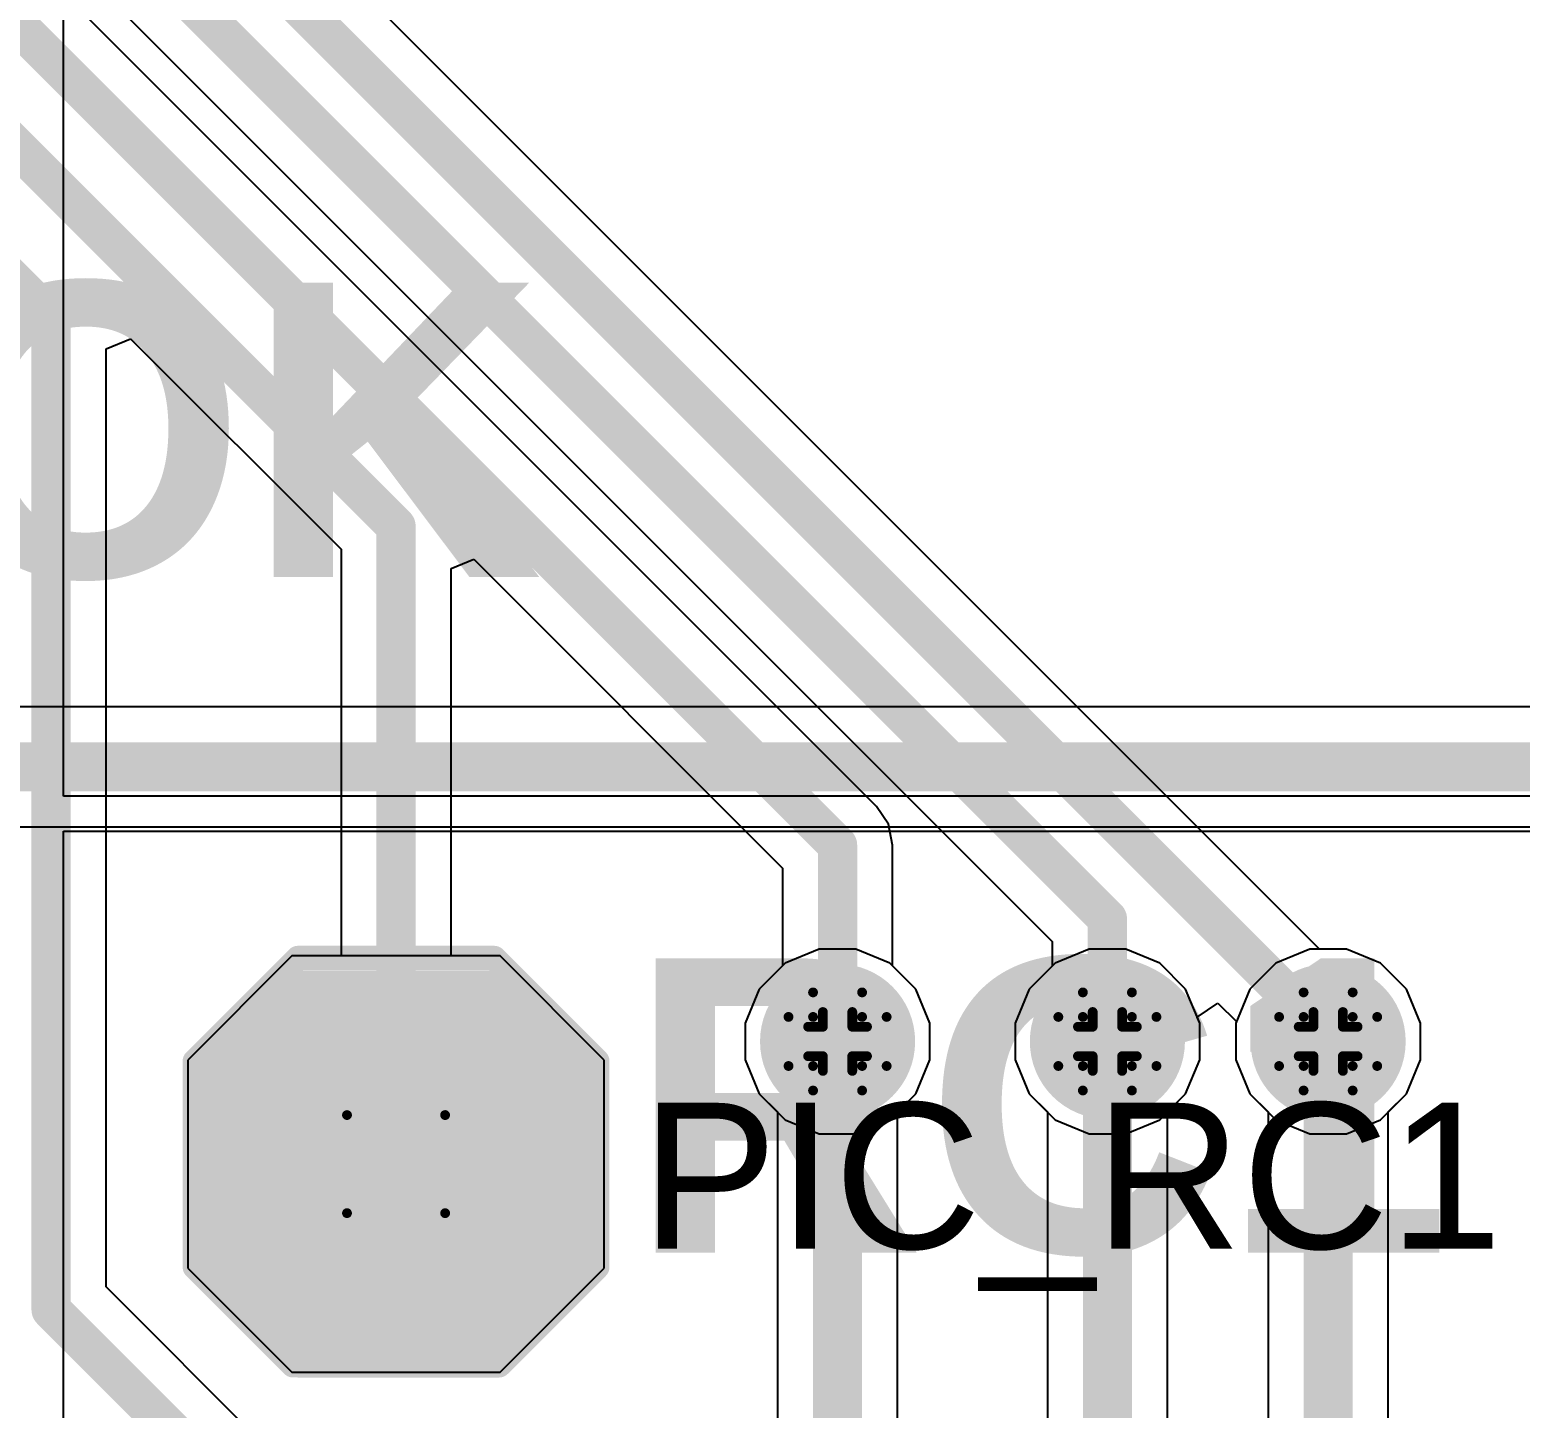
# Model space of a CAD drawing. Header units: inches. Extents: x -0.1 to 17.9, y -0.8 to 4.8.
# Drawn here: x 1.5853 to 1.8891, y 1.9202 to 2.2012 of the extents above; entities that cross this region are included whole.
import ezdxf

# ---------------------------------------------------------------- set-up
doc = ezdxf.new("R2010")
doc.units = ezdxf.units.IN
doc.header["$MEASUREMENT"] = 0
for name, color, linetype in [('Bottom Layer 1', 5, 'Continuous'), ('Bottom Solder', 6, 'Continuous'), ('Drill Drawing', 1, 'Continuous'), ('GND+Signal', 16, 'Continuous'), ('Multi-Layer', 9, 'Continuous'), ('Pad Holes', 156, 'Continuous'), ('PWR+Signal', 76, 'Continuous'), ('Top 3D Body', 56, 'Continuous'), ('Top Layer 1', 1, 'Continuous'), ('Top Overlay', 2, 'Continuous'), ('Top Solder', 216, 'Continuous'), ('Via Holes', 16, 'Continuous')]:
    doc.layers.add(name, color=color, linetype=linetype)
doc.styles.add('Arial', font='', dxfattribs={"height": 0.2})
doc.styles.add('Arial_Bold', font='', dxfattribs={"height": 0.2})
doc.styles.get('Arial').set_extended_font_data('Arial')
doc.styles.get('Arial_Bold').set_extended_font_data('Arial', bold=True)

# ---------------------------------------------------------------- blocks, each defined once
blk = doc.blocks.new('T____P______TH_1_8___H_________0_92___77')
at = {"layer": 'Bottom Layer 1'}
blk.add_hatch(color=5, dxfattribs=at).paths.add_polyline_path([(0.01772, 0.03543), (-0.01772, 0.03543), (-0.03543, 0.01772), (-0.03543, -0.01772), (-0.01772, -0.03543), (0.01772, -0.03543), (0.03543, -0.01772), (0.03543, 0.01772)])
at = {"layer": 'Bottom Solder'}
blk.add_hatch(color=6, dxfattribs=at).paths.add_polyline_path([(0.01972, 0.03943), (-0.01972, 0.03943), (-0.03943, 0.01972), (-0.03943, -0.01972), (-0.01972, -0.03943), (0.01972, -0.03943), (0.03943, -0.01972), (0.03943, 0.01972)])
at = {"layer": 'GND+Signal'}
blk.add_hatch(color=16, dxfattribs=at).paths.add_polyline_path([(0.01772, 0.03543), (-0.01772, 0.03543), (-0.03543, 0.01772), (-0.03543, -0.01772), (-0.01772, -0.03543), (0.01772, -0.03543), (0.03543, -0.01772), (0.03543, 0.01772)])
at = {"layer": 'Multi-Layer'}
blk.add_hatch(color=9, dxfattribs=at).paths.add_polyline_path([(0.01772, 0.03543), (-0.01772, 0.03543), (-0.03543, 0.01772), (-0.03543, -0.01772), (-0.01772, -0.03543), (0.01772, -0.03543), (0.03543, -0.01772), (0.03543, 0.01772)])
at = {"layer": 'Pad Holes'}
h = blk.add_hatch(color=7, dxfattribs=at)
edge = h.paths.add_edge_path()
edge.add_arc((0, 0), 0.01811, 0, 360)
at = {"layer": 'PWR+Signal'}
blk.add_hatch(color=76, dxfattribs=at).paths.add_polyline_path([(0.01772, 0.03543), (-0.01772, 0.03543), (-0.03543, 0.01772), (-0.03543, -0.01772), (-0.01772, -0.03543), (0.01772, -0.03543), (0.03543, -0.01772), (0.03543, 0.01772)])
at = {"layer": 'Top Layer 1'}
blk.add_hatch(color=1, dxfattribs=at).paths.add_polyline_path([(0.01772, 0.03543), (-0.01772, 0.03543), (-0.03543, 0.01772), (-0.03543, -0.01772), (-0.01772, -0.03543), (0.01772, -0.03543), (0.03543, -0.01772), (0.03543, 0.01772)])
at = {"layer": 'Top Solder'}
blk.add_hatch(color=216, dxfattribs=at).paths.add_polyline_path([(0.01972, 0.03943), (-0.01972, 0.03943), (-0.03943, 0.01972), (-0.03943, -0.01972), (-0.01972, -0.03943), (0.01972, -0.03943), (0.03943, -0.01972), (0.03943, 0.01972)])
at = {"layer": 'Top Overlay'}
for points in [[(-0.041, 0.021, 0.005, 0.005, 0), (-0.02, 0.042, 0.005, 0.005, 0)], [(-0.02, 0.042, 0.005, 0.005, 0), (0.02, 0.042, 0.005, 0.005, 0)], [(0.02, 0.042, 0.005, 0.005, 0), (0.041, 0.021, 0.005, 0.005, 0)], [(-0.041, -0.021, 0.005, 0.005, 0), (-0.041, 0.021, 0.005, 0.005, 0)], [(0.041, -0.021, 0.005, 0.005, 0), (0.041, 0.021, 0.005, 0.005, 0)], [(-0.041, -0.021, 0.005, 0.005, 0), (-0.021, -0.041, 0.005, 0.005, 0)], [(0.021, -0.041, 0.005, 0.005, 0), (0.041, -0.021, 0.005, 0.005, 0)], [(-0.02, -0.041, 0.005, 0.005, 0), (0.021, -0.041, 0.005, 0.005, 0)]]:
    blk.add_lwpolyline(points, format="xyseb", dxfattribs=at)
for points in [[(-0.02125, 0.042, 0.0025, 0.0025, 1), (-0.01875, 0.042, 0.0025, 0.0025, 1)], [(-0.02125, 0.042, 0.0025, 0.0025, 1), (-0.01875, 0.042, 0.0025, 0.0025, 1)], [(0.01875, 0.042, 0.0025, 0.0025, 1), (0.02125, 0.042, 0.0025, 0.0025, 1)], [(0.01875, 0.042, 0.0025, 0.0025, 1), (0.02125, 0.042, 0.0025, 0.0025, 1)], [(-0.04225, 0.021, 0.0025, 0.0025, 1), (-0.03975, 0.021, 0.0025, 0.0025, 1)], [(-0.04225, 0.021, 0.0025, 0.0025, 1), (-0.03975, 0.021, 0.0025, 0.0025, 1)], [(0.03975, 0.021, 0.0025, 0.0025, 1), (0.04225, 0.021, 0.0025, 0.0025, 1)], [(0.03975, 0.021, 0.0025, 0.0025, 1), (0.04225, 0.021, 0.0025, 0.0025, 1)], [(-0.04225, -0.021, 0.0025, 0.0025, 1), (-0.03975, -0.021, 0.0025, 0.0025, 1)], [(-0.04225, -0.021, 0.0025, 0.0025, 1), (-0.03975, -0.021, 0.0025, 0.0025, 1)], [(0.03975, -0.021, 0.0025, 0.0025, 1), (0.04225, -0.021, 0.0025, 0.0025, 1)], [(0.03975, -0.021, 0.0025, 0.0025, 1), (0.04225, -0.021, 0.0025, 0.0025, 1)], [(-0.02225, -0.041, 0.0025, 0.0025, 1), (-0.01975, -0.041, 0.0025, 0.0025, 1)], [(-0.02125, -0.041, 0.0025, 0.0025, 1), (-0.01875, -0.041, 0.0025, 0.0025, 1)], [(0.01975, -0.041, 0.0025, 0.0025, 1), (0.02225, -0.041, 0.0025, 0.0025, 1)], [(0.01975, -0.041, 0.0025, 0.0025, 1), (0.02225, -0.041, 0.0025, 0.0025, 1)]]:
    blk.add_lwpolyline(points, format="xyseb", close=True, dxfattribs=at)

msp = doc.modelspace()

# ---------------------------------------------------------------- hatches: boundary and pattern name
at = {"layer": 'Bottom Layer 1'}
h = msp.add_hatch(color=5, dxfattribs=at)
edge = h.paths.add_edge_path()
edge.add_arc((1.75, 1.995), 0.01181, 0, 360)
h = msp.add_hatch(color=5, dxfattribs=at)
edge = h.paths.add_edge_path()
edge.add_arc((1.805, 1.995), 0.01181, 0, 360)
h = msp.add_hatch(color=5, dxfattribs=at)
edge = h.paths.add_edge_path()
edge.add_arc((1.85, 1.995), 0.01181, 0, 360)
at = {"layer": 'Bottom Solder'}
h = msp.add_hatch(color=6, dxfattribs=at)
edge = h.paths.add_edge_path()
edge.add_arc((1.75, 1.995), 0.01581, 0, 360)
h = msp.add_hatch(color=6, dxfattribs=at)
edge = h.paths.add_edge_path()
edge.add_arc((1.805, 1.995), 0.01581, 0, 360)
h = msp.add_hatch(color=6, dxfattribs=at)
edge = h.paths.add_edge_path()
edge.add_arc((1.85, 1.995), 0.01581, 0, 360)
at = {"layer": 'GND+Signal'}
h = msp.add_hatch(color=16, dxfattribs=at)
edge = h.paths.add_edge_path()
edge.add_arc((1.75, 1.995), 0.01181, 0, 360)
h = msp.add_hatch(color=16, dxfattribs=at)
edge = h.paths.add_edge_path()
edge.add_arc((1.805, 1.995), 0.01181, 0, 360)
h = msp.add_hatch(color=16, dxfattribs=at)
edge = h.paths.add_edge_path()
edge.add_arc((1.85, 1.995), 0.01181, 0, 360)
at = {"layer": 'PWR+Signal'}
h = msp.add_hatch(color=76, dxfattribs=at)
edge = h.paths.add_edge_path()
edge.add_arc((1.75, 1.995), 0.01181, 0, 360)
h = msp.add_hatch(color=76, dxfattribs=at)
edge = h.paths.add_edge_path()
edge.add_arc((1.805, 1.995), 0.01181, 0, 360)
h = msp.add_hatch(color=76, dxfattribs=at)
edge = h.paths.add_edge_path()
edge.add_arc((1.85, 1.995), 0.01181, 0, 360)
at = {"layer": 'Top Layer 1'}
h = msp.add_hatch(color=1, dxfattribs=at)
edge = h.paths.add_edge_path()
edge.add_arc((1.75, 1.995), 0.01181, 0, 360)
h = msp.add_hatch(color=1, dxfattribs=at)
edge = h.paths.add_edge_path()
edge.add_arc((1.805, 1.995), 0.01181, 0, 360)
h = msp.add_hatch(color=1, dxfattribs=at)
edge = h.paths.add_edge_path()
edge.add_arc((1.85, 1.995), 0.01181, 0, 360)
at = {"layer": 'Via Holes'}
h = msp.add_hatch(color=7, dxfattribs=at)
edge = h.paths.add_edge_path()
edge.add_arc((1.75, 1.995), 0.00591, 0, 360)
h = msp.add_hatch(color=7, dxfattribs=at)
edge = h.paths.add_edge_path()
edge.add_arc((1.805, 1.995), 0.00591, 0, 360)
h = msp.add_hatch(color=7, dxfattribs=at)
edge = h.paths.add_edge_path()
edge.add_arc((1.85, 1.995), 0.00591, 0, 360)

# ---------------------------------------------------------------- linework, layer by layer
at = {"layer": 'Bottom Layer 1'}
for p, q in [((2.38793, 2.06324), (1.52037, 2.06324)), ((1.52037, 2.03876), (2.393, 2.03876)), ((1.63878, 2.01243), (1.61757, 1.99122)), ((1.68122, 2.01243), (1.63878, 2.01243)), ((1.70243, 1.99122), (1.68122, 2.01243)), ((1.74626, 2.01381), (1.73934, 2.01095)), ((1.75374, 2.01381), (1.74626, 2.01381)), ((1.76066, 2.01095), (1.75374, 2.01381)), ((1.80126, 2.01381), (1.79434, 2.01095)), ((1.80874, 2.01381), (1.80126, 2.01381)), ((1.81566, 2.01095), (1.80874, 2.01381)), ((1.84626, 2.01381), (1.83934, 2.01095)), ((1.85374, 2.01381), (1.84626, 2.01381)), ((1.86066, 2.01095), (1.85374, 2.01381)), ((1.73934, 2.01095), (1.73405, 2.00566)), ((1.76595, 2.00566), (1.76066, 2.01095)), ((1.79434, 2.01095), (1.78905, 2.00566)), ((1.82095, 2.00566), (1.81566, 2.01095)), ((1.83934, 2.01095), (1.83405, 2.00566)), ((1.86595, 2.00566), (1.86066, 2.01095)), ((1.73405, 2.00566), (1.73119, 1.99874)), ((1.76881, 1.99874), (1.76595, 2.00566)), ((1.78905, 2.00566), (1.78619, 1.99874)), ((1.82381, 1.99874), (1.82095, 2.00566)), ((1.83405, 2.00566), (1.83119, 1.99874)), ((1.86881, 1.99874), (1.86595, 2.00566)), ((1.73119, 1.99874), (1.73119, 1.99126)), ((1.76881, 1.99126), (1.76881, 1.99874)), ((1.78619, 1.99874), (1.78619, 1.99126)), ((1.82381, 1.99126), (1.82381, 1.99874)), ((1.83119, 1.99874), (1.83119, 1.99126)), ((1.86881, 1.99126), (1.86881, 1.99874)), ((1.61757, 1.99122), (1.61757, 1.94878)), ((1.70243, 1.94878), (1.70243, 1.99122)), ((1.73119, 1.99126), (1.73405, 1.98434)), ((1.76595, 1.98434), (1.76881, 1.99126)), ((1.78619, 1.99126), (1.78905, 1.98434)), ((1.82095, 1.98434), (1.82381, 1.99126)), ((1.83119, 1.99126), (1.83405, 1.98434)), ((1.86595, 1.98434), (1.86881, 1.99126)), ((1.73405, 1.98434), (1.73776, 1.98063)), ((1.76224, 1.98063), (1.76595, 1.98434)), ((1.78905, 1.98434), (1.79276, 1.98063)), ((1.81724, 1.98063), (1.82095, 1.98434)), ((1.83405, 1.98434), (1.83776, 1.98063)), ((1.86224, 1.98063), (1.86595, 1.98434)), ((1.73776, 1.98063), (1.73776, 1.24007)), ((1.76224, 1.235), (1.76224, 1.98063)), ((1.79276, 1.98063), (1.79276, 1.162)), ((1.81724, 1.16707), (1.81724, 1.98063)), ((1.83776, 1.98063), (1.83776, 1.268)), ((1.86224, 1.27307), (1.86224, 1.98063)), ((1.61757, 1.94878), (1.63878, 1.92757)), ((1.68122, 1.92757), (1.70243, 1.94878)), ((1.63878, 1.92757), (1.68122, 1.92757))]:
    msp.add_line(p, q, dxfattribs=at)
for points in [[(1.506, 2.051, 0.01, 0.01, 0), (2.393, 2.051, 0.01, 0.01, 0)], [(1.75, 1.235, 0.01, 0.01, 0), (1.75, 1.995, 0.01, 0.01, 0)], [(1.805, 1.162, 0.01, 0.01, 0), (1.805, 1.995, 0.01, 0.01, 0)], [(1.85, 1.268, 0.01, 0.01, 0), (1.85, 1.99, 0.01, 0.01, 0)]]:
    msp.add_lwpolyline(points, format="xyseb", dxfattribs=at)
for points in [[(1.7475, 1.995, 0.005, 0.005, 1), (1.7525, 1.995, 0.005, 0.005, 1)], [(1.8025, 1.995, 0.005, 0.005, 1), (1.8075, 1.995, 0.005, 0.005, 1)], [(1.8475, 1.99, 0.005, 0.005, 1), (1.8525, 1.99, 0.005, 0.005, 1)]]:
    msp.add_lwpolyline(points, format="xyseb", close=True, dxfattribs=at)
at = {"layer": 'Drill Drawing'}
for points in [[(1.745, 2, 0.002, 0.002, 0), (1.745, 2.005, 0.002, 0.002, 0)], [(1.745, 2.005, 0.002, 0.002, 0), (1.755, 2.005, 0.002, 0.002, 0)], [(1.755, 2, 0.002, 0.002, 0), (1.755, 2.005, 0.002, 0.002, 0)], [(1.8, 2, 0.002, 0.002, 0), (1.8, 2.005, 0.002, 0.002, 0)], [(1.8, 2.005, 0.002, 0.002, 0), (1.81, 2.005, 0.002, 0.002, 0)], [(1.81, 2, 0.002, 0.002, 0), (1.81, 2.005, 0.002, 0.002, 0)], [(1.845, 2, 0.002, 0.002, 0), (1.845, 2.005, 0.002, 0.002, 0)], [(1.845, 2.005, 0.002, 0.002, 0), (1.855, 2.005, 0.002, 0.002, 0)], [(1.855, 2, 0.002, 0.002, 0), (1.855, 2.005, 0.002, 0.002, 0)], [(1.74, 1.99, 0.002, 0.002, 0), (1.74, 2, 0.002, 0.002, 0)], [(1.74, 2, 0.002, 0.002, 0), (1.745, 2, 0.002, 0.002, 0)], [(1.747, 1.998, 0.002, 0.002, 0), (1.747, 2.001, 0.002, 0.002, 0)], [(1.747, 2.001, 0.002, 0.002, 0), (1.753, 2.001, 0.002, 0.002, 0)], [(1.753, 1.998, 0.002, 0.002, 0), (1.753, 2.001, 0.002, 0.002, 0)], [(1.755, 2, 0.002, 0.002, 0), (1.76, 2, 0.002, 0.002, 0)], [(1.76, 1.99, 0.002, 0.002, 0), (1.76, 2, 0.002, 0.002, 0)], [(1.795, 1.99, 0.002, 0.002, 0), (1.795, 2, 0.002, 0.002, 0)], [(1.795, 2, 0.002, 0.002, 0), (1.8, 2, 0.002, 0.002, 0)], [(1.802, 1.998, 0.002, 0.002, 0), (1.802, 2.001, 0.002, 0.002, 0)], [(1.802, 2.001, 0.002, 0.002, 0), (1.808, 2.001, 0.002, 0.002, 0)], [(1.808, 1.998, 0.002, 0.002, 0), (1.808, 2.001, 0.002, 0.002, 0)], [(1.81, 2, 0.002, 0.002, 0), (1.815, 2, 0.002, 0.002, 0)], [(1.815, 1.99, 0.002, 0.002, 0), (1.815, 2, 0.002, 0.002, 0)], [(1.84, 1.99, 0.002, 0.002, 0), (1.84, 2, 0.002, 0.002, 0)], [(1.84, 2, 0.002, 0.002, 0), (1.845, 2, 0.002, 0.002, 0)], [(1.847, 1.998, 0.002, 0.002, 0), (1.847, 2.001, 0.002, 0.002, 0)], [(1.847, 2.001, 0.002, 0.002, 0), (1.853, 2.001, 0.002, 0.002, 0)], [(1.853, 1.998, 0.002, 0.002, 0), (1.853, 2.001, 0.002, 0.002, 0)], [(1.855, 2, 0.002, 0.002, 0), (1.86, 2, 0.002, 0.002, 0)], [(1.86, 1.99, 0.002, 0.002, 0), (1.86, 2, 0.002, 0.002, 0)], [(1.744, 1.992, 0.002, 0.002, 0), (1.744, 1.998, 0.002, 0.002, 0)], [(1.744, 1.998, 0.002, 0.002, 0), (1.747, 1.998, 0.002, 0.002, 0)], [(1.753, 1.998, 0.002, 0.002, 0), (1.756, 1.998, 0.002, 0.002, 0)], [(1.756, 1.992, 0.002, 0.002, 0), (1.756, 1.998, 0.002, 0.002, 0)], [(1.799, 1.992, 0.002, 0.002, 0), (1.799, 1.998, 0.002, 0.002, 0)], [(1.799, 1.998, 0.002, 0.002, 0), (1.802, 1.998, 0.002, 0.002, 0)], [(1.808, 1.998, 0.002, 0.002, 0), (1.811, 1.998, 0.002, 0.002, 0)], [(1.811, 1.992, 0.002, 0.002, 0), (1.811, 1.998, 0.002, 0.002, 0)], [(1.844, 1.992, 0.002, 0.002, 0), (1.844, 1.998, 0.002, 0.002, 0)], [(1.844, 1.998, 0.002, 0.002, 0), (1.847, 1.998, 0.002, 0.002, 0)], [(1.853, 1.998, 0.002, 0.002, 0), (1.856, 1.998, 0.002, 0.002, 0)], [(1.856, 1.992, 0.002, 0.002, 0), (1.856, 1.998, 0.002, 0.002, 0)], [(1.744, 1.992, 0.002, 0.002, 0), (1.747, 1.992, 0.002, 0.002, 0)], [(1.747, 1.989, 0.002, 0.002, 0), (1.747, 1.992, 0.002, 0.002, 0)], [(1.753, 1.992, 0.002, 0.002, 0), (1.756, 1.992, 0.002, 0.002, 0)], [(1.753, 1.989, 0.002, 0.002, 0), (1.753, 1.992, 0.002, 0.002, 0)], [(1.799, 1.992, 0.002, 0.002, 0), (1.802, 1.992, 0.002, 0.002, 0)], [(1.802, 1.989, 0.002, 0.002, 0), (1.802, 1.992, 0.002, 0.002, 0)], [(1.808, 1.992, 0.002, 0.002, 0), (1.811, 1.992, 0.002, 0.002, 0)], [(1.808, 1.989, 0.002, 0.002, 0), (1.808, 1.992, 0.002, 0.002, 0)], [(1.844, 1.992, 0.002, 0.002, 0), (1.847, 1.992, 0.002, 0.002, 0)], [(1.847, 1.989, 0.002, 0.002, 0), (1.847, 1.992, 0.002, 0.002, 0)], [(1.853, 1.992, 0.002, 0.002, 0), (1.856, 1.992, 0.002, 0.002, 0)], [(1.853, 1.989, 0.002, 0.002, 0), (1.853, 1.992, 0.002, 0.002, 0)], [(1.74, 1.99, 0.002, 0.002, 0), (1.745, 1.99, 0.002, 0.002, 0)], [(1.745, 1.985, 0.002, 0.002, 0), (1.745, 1.99, 0.002, 0.002, 0)], [(1.747, 1.989, 0.002, 0.002, 0), (1.753, 1.989, 0.002, 0.002, 0)], [(1.755, 1.99, 0.002, 0.002, 0), (1.76, 1.99, 0.002, 0.002, 0)], [(1.755, 1.985, 0.002, 0.002, 0), (1.755, 1.99, 0.002, 0.002, 0)], [(1.795, 1.99, 0.002, 0.002, 0), (1.8, 1.99, 0.002, 0.002, 0)], [(1.8, 1.985, 0.002, 0.002, 0), (1.8, 1.99, 0.002, 0.002, 0)], [(1.802, 1.989, 0.002, 0.002, 0), (1.808, 1.989, 0.002, 0.002, 0)], [(1.81, 1.99, 0.002, 0.002, 0), (1.815, 1.99, 0.002, 0.002, 0)], [(1.81, 1.985, 0.002, 0.002, 0), (1.81, 1.99, 0.002, 0.002, 0)], [(1.84, 1.99, 0.002, 0.002, 0), (1.845, 1.99, 0.002, 0.002, 0)], [(1.845, 1.985, 0.002, 0.002, 0), (1.845, 1.99, 0.002, 0.002, 0)], [(1.847, 1.989, 0.002, 0.002, 0), (1.853, 1.989, 0.002, 0.002, 0)], [(1.855, 1.99, 0.002, 0.002, 0), (1.86, 1.99, 0.002, 0.002, 0)], [(1.855, 1.985, 0.002, 0.002, 0), (1.855, 1.99, 0.002, 0.002, 0)], [(1.745, 1.985, 0.002, 0.002, 0), (1.755, 1.985, 0.002, 0.002, 0)], [(1.8, 1.985, 0.002, 0.002, 0), (1.81, 1.985, 0.002, 0.002, 0)], [(1.845, 1.985, 0.002, 0.002, 0), (1.855, 1.985, 0.002, 0.002, 0)], [(1.65, 1.98, 0.002, 0.002, 0), (1.67, 1.98, 0.002, 0.002, 0)], [(1.65, 1.96, 0.002, 0.002, 0), (1.65, 1.98, 0.002, 0.002, 0)], [(1.67, 1.96, 0.002, 0.002, 0), (1.67, 1.98, 0.002, 0.002, 0)], [(1.65, 1.96, 0.002, 0.002, 0), (1.67, 1.96, 0.002, 0.002, 0)]]:
    msp.add_lwpolyline(points, format="xyseb", dxfattribs=at)
for points in [[(1.7445, 2.005, 0.001, 0.001, 1), (1.7455, 2.005, 0.001, 0.001, 1)], [(1.7445, 2.005, 0.001, 0.001, 1), (1.7455, 2.005, 0.001, 0.001, 1)], [(1.7545, 2.005, 0.001, 0.001, 1), (1.7555, 2.005, 0.001, 0.001, 1)], [(1.7545, 2.005, 0.001, 0.001, 1), (1.7555, 2.005, 0.001, 0.001, 1)], [(1.7995, 2.005, 0.001, 0.001, 1), (1.8005, 2.005, 0.001, 0.001, 1)], [(1.7995, 2.005, 0.001, 0.001, 1), (1.8005, 2.005, 0.001, 0.001, 1)], [(1.8095, 2.005, 0.001, 0.001, 1), (1.8105, 2.005, 0.001, 0.001, 1)], [(1.8095, 2.005, 0.001, 0.001, 1), (1.8105, 2.005, 0.001, 0.001, 1)], [(1.8445, 2.005, 0.001, 0.001, 1), (1.8455, 2.005, 0.001, 0.001, 1)], [(1.8445, 2.005, 0.001, 0.001, 1), (1.8455, 2.005, 0.001, 0.001, 1)], [(1.8545, 2.005, 0.001, 0.001, 1), (1.8555, 2.005, 0.001, 0.001, 1)], [(1.8545, 2.005, 0.001, 0.001, 1), (1.8555, 2.005, 0.001, 0.001, 1)], [(1.7395, 2, 0.001, 0.001, 1), (1.7405, 2, 0.001, 0.001, 1)], [(1.7395, 2, 0.001, 0.001, 1), (1.7405, 2, 0.001, 0.001, 1)], [(1.7445, 2, 0.001, 0.001, 1), (1.7455, 2, 0.001, 0.001, 1)], [(1.7445, 2, 0.001, 0.001, 1), (1.7455, 2, 0.001, 0.001, 1)], [(1.7465, 2.001, 0.001, 0.001, 1), (1.7475, 2.001, 0.001, 0.001, 1)], [(1.7465, 2.001, 0.001, 0.001, 1), (1.7475, 2.001, 0.001, 0.001, 1)], [(1.7525, 2.001, 0.001, 0.001, 1), (1.7535, 2.001, 0.001, 0.001, 1)], [(1.7525, 2.001, 0.001, 0.001, 1), (1.7535, 2.001, 0.001, 0.001, 1)], [(1.7545, 2, 0.001, 0.001, 1), (1.7555, 2, 0.001, 0.001, 1)], [(1.7545, 2, 0.001, 0.001, 1), (1.7555, 2, 0.001, 0.001, 1)], [(1.7595, 2, 0.001, 0.001, 1), (1.7605, 2, 0.001, 0.001, 1)], [(1.7595, 2, 0.001, 0.001, 1), (1.7605, 2, 0.001, 0.001, 1)], [(1.7945, 2, 0.001, 0.001, 1), (1.7955, 2, 0.001, 0.001, 1)], [(1.7945, 2, 0.001, 0.001, 1), (1.7955, 2, 0.001, 0.001, 1)], [(1.7995, 2, 0.001, 0.001, 1), (1.8005, 2, 0.001, 0.001, 1)], [(1.7995, 2, 0.001, 0.001, 1), (1.8005, 2, 0.001, 0.001, 1)], [(1.8015, 2.001, 0.001, 0.001, 1), (1.8025, 2.001, 0.001, 0.001, 1)], [(1.8015, 2.001, 0.001, 0.001, 1), (1.8025, 2.001, 0.001, 0.001, 1)], [(1.8075, 2.001, 0.001, 0.001, 1), (1.8085, 2.001, 0.001, 0.001, 1)], [(1.8075, 2.001, 0.001, 0.001, 1), (1.8085, 2.001, 0.001, 0.001, 1)], [(1.8095, 2, 0.001, 0.001, 1), (1.8105, 2, 0.001, 0.001, 1)], [(1.8095, 2, 0.001, 0.001, 1), (1.8105, 2, 0.001, 0.001, 1)], [(1.8145, 2, 0.001, 0.001, 1), (1.8155, 2, 0.001, 0.001, 1)], [(1.8145, 2, 0.001, 0.001, 1), (1.8155, 2, 0.001, 0.001, 1)], [(1.8395, 2, 0.001, 0.001, 1), (1.8405, 2, 0.001, 0.001, 1)], [(1.8395, 2, 0.001, 0.001, 1), (1.8405, 2, 0.001, 0.001, 1)], [(1.8445, 2, 0.001, 0.001, 1), (1.8455, 2, 0.001, 0.001, 1)], [(1.8445, 2, 0.001, 0.001, 1), (1.8455, 2, 0.001, 0.001, 1)], [(1.8465, 2.001, 0.001, 0.001, 1), (1.8475, 2.001, 0.001, 0.001, 1)], [(1.8465, 2.001, 0.001, 0.001, 1), (1.8475, 2.001, 0.001, 0.001, 1)], [(1.8525, 2.001, 0.001, 0.001, 1), (1.8535, 2.001, 0.001, 0.001, 1)], [(1.8525, 2.001, 0.001, 0.001, 1), (1.8535, 2.001, 0.001, 0.001, 1)], [(1.8545, 2, 0.001, 0.001, 1), (1.8555, 2, 0.001, 0.001, 1)], [(1.8545, 2, 0.001, 0.001, 1), (1.8555, 2, 0.001, 0.001, 1)], [(1.8595, 2, 0.001, 0.001, 1), (1.8605, 2, 0.001, 0.001, 1)], [(1.8595, 2, 0.001, 0.001, 1), (1.8605, 2, 0.001, 0.001, 1)], [(1.7435, 1.998, 0.001, 0.001, 1), (1.7445, 1.998, 0.001, 0.001, 1)], [(1.7435, 1.998, 0.001, 0.001, 1), (1.7445, 1.998, 0.001, 0.001, 1)], [(1.7465, 1.998, 0.001, 0.001, 1), (1.7475, 1.998, 0.001, 0.001, 1)], [(1.7465, 1.998, 0.001, 0.001, 1), (1.7475, 1.998, 0.001, 0.001, 1)], [(1.7525, 1.998, 0.001, 0.001, 1), (1.7535, 1.998, 0.001, 0.001, 1)], [(1.7525, 1.998, 0.001, 0.001, 1), (1.7535, 1.998, 0.001, 0.001, 1)], [(1.7555, 1.998, 0.001, 0.001, 1), (1.7565, 1.998, 0.001, 0.001, 1)], [(1.7555, 1.998, 0.001, 0.001, 1), (1.7565, 1.998, 0.001, 0.001, 1)], [(1.7985, 1.998, 0.001, 0.001, 1), (1.7995, 1.998, 0.001, 0.001, 1)], [(1.7985, 1.998, 0.001, 0.001, 1), (1.7995, 1.998, 0.001, 0.001, 1)], [(1.8015, 1.998, 0.001, 0.001, 1), (1.8025, 1.998, 0.001, 0.001, 1)], [(1.8015, 1.998, 0.001, 0.001, 1), (1.8025, 1.998, 0.001, 0.001, 1)], [(1.8075, 1.998, 0.001, 0.001, 1), (1.8085, 1.998, 0.001, 0.001, 1)], [(1.8075, 1.998, 0.001, 0.001, 1), (1.8085, 1.998, 0.001, 0.001, 1)], [(1.8105, 1.998, 0.001, 0.001, 1), (1.8115, 1.998, 0.001, 0.001, 1)], [(1.8105, 1.998, 0.001, 0.001, 1), (1.8115, 1.998, 0.001, 0.001, 1)], [(1.8435, 1.998, 0.001, 0.001, 1), (1.8445, 1.998, 0.001, 0.001, 1)], [(1.8435, 1.998, 0.001, 0.001, 1), (1.8445, 1.998, 0.001, 0.001, 1)], [(1.8465, 1.998, 0.001, 0.001, 1), (1.8475, 1.998, 0.001, 0.001, 1)], [(1.8465, 1.998, 0.001, 0.001, 1), (1.8475, 1.998, 0.001, 0.001, 1)], [(1.8525, 1.998, 0.001, 0.001, 1), (1.8535, 1.998, 0.001, 0.001, 1)], [(1.8525, 1.998, 0.001, 0.001, 1), (1.8535, 1.998, 0.001, 0.001, 1)], [(1.8555, 1.998, 0.001, 0.001, 1), (1.8565, 1.998, 0.001, 0.001, 1)], [(1.8555, 1.998, 0.001, 0.001, 1), (1.8565, 1.998, 0.001, 0.001, 1)], [(1.7435, 1.992, 0.001, 0.001, 1), (1.7445, 1.992, 0.001, 0.001, 1)], [(1.7435, 1.992, 0.001, 0.001, 1), (1.7445, 1.992, 0.001, 0.001, 1)], [(1.7465, 1.992, 0.001, 0.001, 1), (1.7475, 1.992, 0.001, 0.001, 1)], [(1.7465, 1.992, 0.001, 0.001, 1), (1.7475, 1.992, 0.001, 0.001, 1)], [(1.7525, 1.992, 0.001, 0.001, 1), (1.7535, 1.992, 0.001, 0.001, 1)], [(1.7525, 1.992, 0.001, 0.001, 1), (1.7535, 1.992, 0.001, 0.001, 1)], [(1.7555, 1.992, 0.001, 0.001, 1), (1.7565, 1.992, 0.001, 0.001, 1)], [(1.7555, 1.992, 0.001, 0.001, 1), (1.7565, 1.992, 0.001, 0.001, 1)], [(1.7985, 1.992, 0.001, 0.001, 1), (1.7995, 1.992, 0.001, 0.001, 1)], [(1.7985, 1.992, 0.001, 0.001, 1), (1.7995, 1.992, 0.001, 0.001, 1)], [(1.8015, 1.992, 0.001, 0.001, 1), (1.8025, 1.992, 0.001, 0.001, 1)], [(1.8015, 1.992, 0.001, 0.001, 1), (1.8025, 1.992, 0.001, 0.001, 1)], [(1.8075, 1.992, 0.001, 0.001, 1), (1.8085, 1.992, 0.001, 0.001, 1)], [(1.8075, 1.992, 0.001, 0.001, 1), (1.8085, 1.992, 0.001, 0.001, 1)], [(1.8105, 1.992, 0.001, 0.001, 1), (1.8115, 1.992, 0.001, 0.001, 1)], [(1.8105, 1.992, 0.001, 0.001, 1), (1.8115, 1.992, 0.001, 0.001, 1)], [(1.8435, 1.992, 0.001, 0.001, 1), (1.8445, 1.992, 0.001, 0.001, 1)], [(1.8435, 1.992, 0.001, 0.001, 1), (1.8445, 1.992, 0.001, 0.001, 1)], [(1.8465, 1.992, 0.001, 0.001, 1), (1.8475, 1.992, 0.001, 0.001, 1)], [(1.8465, 1.992, 0.001, 0.001, 1), (1.8475, 1.992, 0.001, 0.001, 1)], [(1.8525, 1.992, 0.001, 0.001, 1), (1.8535, 1.992, 0.001, 0.001, 1)], [(1.8525, 1.992, 0.001, 0.001, 1), (1.8535, 1.992, 0.001, 0.001, 1)], [(1.8555, 1.992, 0.001, 0.001, 1), (1.8565, 1.992, 0.001, 0.001, 1)], [(1.8555, 1.992, 0.001, 0.001, 1), (1.8565, 1.992, 0.001, 0.001, 1)], [(1.7395, 1.99, 0.001, 0.001, 1), (1.7405, 1.99, 0.001, 0.001, 1)], [(1.7395, 1.99, 0.001, 0.001, 1), (1.7405, 1.99, 0.001, 0.001, 1)], [(1.7445, 1.99, 0.001, 0.001, 1), (1.7455, 1.99, 0.001, 0.001, 1)], [(1.7445, 1.99, 0.001, 0.001, 1), (1.7455, 1.99, 0.001, 0.001, 1)], [(1.7465, 1.989, 0.001, 0.001, 1), (1.7475, 1.989, 0.001, 0.001, 1)], [(1.7465, 1.989, 0.001, 0.001, 1), (1.7475, 1.989, 0.001, 0.001, 1)], [(1.7525, 1.989, 0.001, 0.001, 1), (1.7535, 1.989, 0.001, 0.001, 1)], [(1.7525, 1.989, 0.001, 0.001, 1), (1.7535, 1.989, 0.001, 0.001, 1)], [(1.7545, 1.99, 0.001, 0.001, 1), (1.7555, 1.99, 0.001, 0.001, 1)], [(1.7545, 1.99, 0.001, 0.001, 1), (1.7555, 1.99, 0.001, 0.001, 1)], [(1.7595, 1.99, 0.001, 0.001, 1), (1.7605, 1.99, 0.001, 0.001, 1)], [(1.7595, 1.99, 0.001, 0.001, 1), (1.7605, 1.99, 0.001, 0.001, 1)], [(1.7945, 1.99, 0.001, 0.001, 1), (1.7955, 1.99, 0.001, 0.001, 1)], [(1.7945, 1.99, 0.001, 0.001, 1), (1.7955, 1.99, 0.001, 0.001, 1)], [(1.7995, 1.99, 0.001, 0.001, 1), (1.8005, 1.99, 0.001, 0.001, 1)], [(1.7995, 1.99, 0.001, 0.001, 1), (1.8005, 1.99, 0.001, 0.001, 1)], [(1.8015, 1.989, 0.001, 0.001, 1), (1.8025, 1.989, 0.001, 0.001, 1)], [(1.8015, 1.989, 0.001, 0.001, 1), (1.8025, 1.989, 0.001, 0.001, 1)], [(1.8075, 1.989, 0.001, 0.001, 1), (1.8085, 1.989, 0.001, 0.001, 1)], [(1.8075, 1.989, 0.001, 0.001, 1), (1.8085, 1.989, 0.001, 0.001, 1)], [(1.8095, 1.99, 0.001, 0.001, 1), (1.8105, 1.99, 0.001, 0.001, 1)], [(1.8095, 1.99, 0.001, 0.001, 1), (1.8105, 1.99, 0.001, 0.001, 1)], [(1.8145, 1.99, 0.001, 0.001, 1), (1.8155, 1.99, 0.001, 0.001, 1)], [(1.8145, 1.99, 0.001, 0.001, 1), (1.8155, 1.99, 0.001, 0.001, 1)], [(1.8395, 1.99, 0.001, 0.001, 1), (1.8405, 1.99, 0.001, 0.001, 1)], [(1.8395, 1.99, 0.001, 0.001, 1), (1.8405, 1.99, 0.001, 0.001, 1)], [(1.8445, 1.99, 0.001, 0.001, 1), (1.8455, 1.99, 0.001, 0.001, 1)], [(1.8445, 1.99, 0.001, 0.001, 1), (1.8455, 1.99, 0.001, 0.001, 1)], [(1.8465, 1.989, 0.001, 0.001, 1), (1.8475, 1.989, 0.001, 0.001, 1)], [(1.8465, 1.989, 0.001, 0.001, 1), (1.8475, 1.989, 0.001, 0.001, 1)], [(1.8525, 1.989, 0.001, 0.001, 1), (1.8535, 1.989, 0.001, 0.001, 1)], [(1.8525, 1.989, 0.001, 0.001, 1), (1.8535, 1.989, 0.001, 0.001, 1)], [(1.8545, 1.99, 0.001, 0.001, 1), (1.8555, 1.99, 0.001, 0.001, 1)], [(1.8545, 1.99, 0.001, 0.001, 1), (1.8555, 1.99, 0.001, 0.001, 1)], [(1.8595, 1.99, 0.001, 0.001, 1), (1.8605, 1.99, 0.001, 0.001, 1)], [(1.8595, 1.99, 0.001, 0.001, 1), (1.8605, 1.99, 0.001, 0.001, 1)], [(1.7445, 1.985, 0.001, 0.001, 1), (1.7455, 1.985, 0.001, 0.001, 1)], [(1.7445, 1.985, 0.001, 0.001, 1), (1.7455, 1.985, 0.001, 0.001, 1)], [(1.7545, 1.985, 0.001, 0.001, 1), (1.7555, 1.985, 0.001, 0.001, 1)], [(1.7545, 1.985, 0.001, 0.001, 1), (1.7555, 1.985, 0.001, 0.001, 1)], [(1.7995, 1.985, 0.001, 0.001, 1), (1.8005, 1.985, 0.001, 0.001, 1)], [(1.7995, 1.985, 0.001, 0.001, 1), (1.8005, 1.985, 0.001, 0.001, 1)], [(1.8095, 1.985, 0.001, 0.001, 1), (1.8105, 1.985, 0.001, 0.001, 1)], [(1.8095, 1.985, 0.001, 0.001, 1), (1.8105, 1.985, 0.001, 0.001, 1)], [(1.8445, 1.985, 0.001, 0.001, 1), (1.8455, 1.985, 0.001, 0.001, 1)], [(1.8445, 1.985, 0.001, 0.001, 1), (1.8455, 1.985, 0.001, 0.001, 1)], [(1.8545, 1.985, 0.001, 0.001, 1), (1.8555, 1.985, 0.001, 0.001, 1)], [(1.8545, 1.985, 0.001, 0.001, 1), (1.8555, 1.985, 0.001, 0.001, 1)], [(1.6495, 1.98, 0.001, 0.001, 1), (1.6505, 1.98, 0.001, 0.001, 1)], [(1.6495, 1.98, 0.001, 0.001, 1), (1.6505, 1.98, 0.001, 0.001, 1)], [(1.6695, 1.98, 0.001, 0.001, 1), (1.6705, 1.98, 0.001, 0.001, 1)], [(1.6695, 1.98, 0.001, 0.001, 1), (1.6705, 1.98, 0.001, 0.001, 1)], [(1.6495, 1.96, 0.001, 0.001, 1), (1.6505, 1.96, 0.001, 0.001, 1)], [(1.6495, 1.96, 0.001, 0.001, 1), (1.6505, 1.96, 0.001, 0.001, 1)], [(1.6695, 1.96, 0.001, 0.001, 1), (1.6705, 1.96, 0.001, 0.001, 1)], [(1.6695, 1.96, 0.001, 0.001, 1), (1.6705, 1.96, 0.001, 0.001, 1)]]:
    msp.add_lwpolyline(points, format="xyseb", close=True, dxfattribs=at)
at = {"layer": 'GND+Signal'}
for p, q in [((1.59222, 2.045), (1.59222, 2.94335)), ((3.00135, 2.045), (1.59222, 2.045)), ((1.59222, 1.853), (1.59222, 2.03786)), ((1.59222, 2.03786), (2.99257, 2.03786)), ((1.63878, 2.01243), (1.61757, 1.99122)), ((1.68122, 2.01243), (1.63878, 2.01243)), ((1.70243, 1.99122), (1.68122, 2.01243)), ((1.74626, 2.01381), (1.73934, 2.01095)), ((1.75374, 2.01381), (1.74626, 2.01381)), ((1.76066, 2.01095), (1.75374, 2.01381)), ((1.80126, 2.01381), (1.79434, 2.01095)), ((1.80874, 2.01381), (1.80126, 2.01381)), ((1.81566, 2.01095), (1.80874, 2.01381)), ((1.84626, 2.01381), (1.83934, 2.01095)), ((1.85374, 2.01381), (1.84626, 2.01381)), ((1.86066, 2.01095), (1.85374, 2.01381)), ((1.73934, 2.01095), (1.73405, 2.00566)), ((1.76595, 2.00566), (1.76066, 2.01095)), ((1.79434, 2.01095), (1.78905, 2.00566)), ((1.82095, 2.00566), (1.81566, 2.01095)), ((1.83934, 2.01095), (1.83405, 2.00566)), ((1.86595, 2.00566), (1.86066, 2.01095)), ((1.73405, 2.00566), (1.73119, 1.99874)), ((1.76881, 1.99874), (1.76595, 2.00566)), ((1.78905, 2.00566), (1.78619, 1.99874)), ((1.82381, 1.99874), (1.82095, 2.00566)), ((1.83405, 2.00566), (1.83119, 1.99874)), ((1.86881, 1.99874), (1.86595, 2.00566)), ((1.73119, 1.99874), (1.73119, 1.99126)), ((1.76881, 1.99126), (1.76881, 1.99874)), ((1.78619, 1.99874), (1.78619, 1.99126)), ((1.82381, 1.99126), (1.82381, 1.99874)), ((1.83119, 1.99874), (1.83119, 1.99126)), ((1.86881, 1.99126), (1.86881, 1.99874)), ((1.61757, 1.99122), (1.61757, 1.94878)), ((1.70243, 1.94878), (1.70243, 1.99122)), ((1.73119, 1.99126), (1.73405, 1.98434)), ((1.76595, 1.98434), (1.76881, 1.99126)), ((1.78619, 1.99126), (1.78905, 1.98434)), ((1.82095, 1.98434), (1.82381, 1.99126)), ((1.83119, 1.99126), (1.83405, 1.98434)), ((1.86595, 1.98434), (1.86881, 1.99126)), ((1.73405, 1.98434), (1.73934, 1.97905)), ((1.76066, 1.97905), (1.76595, 1.98434)), ((1.78905, 1.98434), (1.79434, 1.97905)), ((1.81566, 1.97905), (1.82095, 1.98434)), ((1.83405, 1.98434), (1.83934, 1.97905)), ((1.86066, 1.97905), (1.86595, 1.98434)), ((1.73934, 1.97905), (1.74626, 1.97619)), ((1.75374, 1.97619), (1.76066, 1.97905)), ((1.79434, 1.97905), (1.80126, 1.97619)), ((1.80874, 1.97619), (1.81566, 1.97905)), ((1.83934, 1.97905), (1.84626, 1.97619)), ((1.85374, 1.97619), (1.86066, 1.97905)), ((1.74626, 1.97619), (1.75374, 1.97619)), ((1.80126, 1.97619), (1.80874, 1.97619)), ((1.84626, 1.97619), (1.85374, 1.97619)), ((1.61757, 1.94878), (1.63878, 1.92757)), ((1.68122, 1.92757), (1.70243, 1.94878)), ((1.63878, 1.92757), (1.68122, 1.92757))]:
    msp.add_line(p, q, dxfattribs=at)
at = {"layer": 'PWR+Signal'}
for p, q in [((1.63878, 2.01243), (1.61757, 1.99122)), ((1.68122, 2.01243), (1.63878, 2.01243)), ((1.70243, 1.99122), (1.68122, 2.01243)), ((1.74626, 2.01381), (1.73934, 2.01095)), ((1.75374, 2.01381), (1.74626, 2.01381)), ((1.76066, 2.01095), (1.75374, 2.01381)), ((1.80126, 2.01381), (1.79434, 2.01095)), ((1.80874, 2.01381), (1.80126, 2.01381)), ((1.81566, 2.01095), (1.80874, 2.01381)), ((1.84626, 2.01381), (1.83934, 2.01095)), ((1.85374, 2.01381), (1.84626, 2.01381)), ((1.86066, 2.01095), (1.85374, 2.01381)), ((1.73934, 2.01095), (1.73405, 2.00566)), ((1.76595, 2.00566), (1.76066, 2.01095)), ((1.79434, 2.01095), (1.78905, 2.00566)), ((1.82095, 2.00566), (1.81566, 2.01095)), ((1.83934, 2.01095), (1.83405, 2.00566)), ((1.86595, 2.00566), (1.86066, 2.01095)), ((1.73405, 2.00566), (1.73119, 1.99874)), ((1.76881, 1.99874), (1.76595, 2.00566)), ((1.78905, 2.00566), (1.78619, 1.99874)), ((1.82381, 1.99874), (1.82095, 2.00566)), ((1.83405, 2.00566), (1.83119, 1.99874)), ((1.86881, 1.99874), (1.86595, 2.00566)), ((1.73119, 1.99874), (1.73119, 1.99126)), ((1.76881, 1.99126), (1.76881, 1.99874)), ((1.78619, 1.99874), (1.78619, 1.99126)), ((1.82381, 1.99126), (1.82381, 1.99874)), ((1.83119, 1.99874), (1.83119, 1.99126)), ((1.86881, 1.99126), (1.86881, 1.99874)), ((1.61757, 1.99122), (1.61757, 1.94878)), ((1.70243, 1.94878), (1.70243, 1.99122)), ((1.73119, 1.99126), (1.73405, 1.98434)), ((1.76595, 1.98434), (1.76881, 1.99126)), ((1.78619, 1.99126), (1.78905, 1.98434)), ((1.82095, 1.98434), (1.82381, 1.99126)), ((1.83119, 1.99126), (1.83405, 1.98434)), ((1.86595, 1.98434), (1.86881, 1.99126)), ((1.73405, 1.98434), (1.73934, 1.97905)), ((1.76066, 1.97905), (1.76595, 1.98434)), ((1.78905, 1.98434), (1.79434, 1.97905)), ((1.81566, 1.97905), (1.82095, 1.98434)), ((1.83405, 1.98434), (1.83934, 1.97905)), ((1.86066, 1.97905), (1.86595, 1.98434)), ((1.73934, 1.97905), (1.74626, 1.97619)), ((1.75374, 1.97619), (1.76066, 1.97905)), ((1.79434, 1.97905), (1.80126, 1.97619)), ((1.80874, 1.97619), (1.81566, 1.97905)), ((1.83934, 1.97905), (1.84626, 1.97619)), ((1.85374, 1.97619), (1.86066, 1.97905)), ((1.74626, 1.97619), (1.75374, 1.97619)), ((1.80126, 1.97619), (1.80874, 1.97619)), ((1.84626, 1.97619), (1.85374, 1.97619)), ((1.61757, 1.94878), (1.63878, 1.92757)), ((1.68122, 1.92757), (1.70243, 1.94878)), ((1.63878, 1.92757), (1.68122, 1.92757))]:
    msp.add_line(p, q, dxfattribs=at)
at = {"layer": 'Top Layer 1'}
for p, q in [((1.84826, 2.01381), (1.38885, 2.47322)), ((1.35808, 2.45106), (1.79376, 2.01538)), ((1.75793, 2.04293), (1.35246, 2.44841)), ((1.6009, 2.13617), (1.6059, 2.13824)), ((1.6009, 1.94496), (1.6009, 2.13617)), ((1.6059, 2.13824), (1.64879, 2.09535)), ((1.64879, 2.09535), (1.64879, 2.01243)), ((1.67122, 2.09139), (1.67584, 2.0933)), ((1.67584, 2.0933), (1.73878, 2.03035)), ((1.67122, 2.01243), (1.67122, 2.09139)), ((1.76036, 2.03929), (1.75793, 2.04293)), ((1.75793, 2.04293), (1.75793, 2.04293)), ((1.76122, 2.035), (1.76036, 2.03929)), ((1.76122, 2.01039), (1.76122, 2.035)), ((1.73878, 2.03035), (1.73878, 2.01039)), ((1.79376, 2.01538), (1.79376, 2.01036)), ((1.63878, 2.01243), (1.61757, 1.99122)), ((1.64879, 2.01243), (1.63878, 2.01243)), ((1.68122, 2.01243), (1.67122, 2.01243)), ((1.70243, 1.99122), (1.68122, 2.01243)), ((1.85374, 2.01381), (1.84826, 2.01381)), ((1.86066, 2.01095), (1.85374, 2.01381)), ((1.73878, 2.01039), (1.73405, 2.00566)), ((1.76595, 2.00566), (1.76122, 2.01039)), ((1.79376, 2.01036), (1.78905, 2.00566)), ((1.86595, 2.00566), (1.86066, 2.01095)), ((1.73405, 2.00566), (1.73119, 1.99874)), ((1.76881, 1.99874), (1.76595, 2.00566)), ((1.78905, 2.00566), (1.78619, 1.99874)), ((1.86881, 1.99874), (1.86595, 2.00566)), ((1.8233, 1.99998), (1.82753, 2.00282)), ((1.82753, 2.00282), (1.83131, 1.99904)), ((1.82381, 1.99874), (1.8233, 1.99998)), ((1.83131, 1.99904), (1.83119, 1.99874)), ((1.73119, 1.99874), (1.73119, 1.99126)), ((1.76881, 1.99126), (1.76881, 1.99874)), ((1.78619, 1.99874), (1.78619, 1.99126)), ((1.82381, 1.99126), (1.82381, 1.99874)), ((1.83119, 1.99874), (1.83119, 1.99126)), ((1.86881, 1.99126), (1.86881, 1.99874)), ((1.61757, 1.99122), (1.61757, 1.94878)), ((1.70243, 1.94878), (1.70243, 1.99122)), ((1.73119, 1.99126), (1.73405, 1.98434)), ((1.76595, 1.98434), (1.76881, 1.99126)), ((1.78619, 1.99126), (1.78905, 1.98434)), ((1.82095, 1.98434), (1.82381, 1.99126)), ((1.83119, 1.99126), (1.83405, 1.98434)), ((1.86595, 1.98434), (1.86881, 1.99126)), ((1.73405, 1.98434), (1.73934, 1.97905)), ((1.76066, 1.97905), (1.76595, 1.98434)), ((1.78905, 1.98434), (1.79434, 1.97905)), ((1.81566, 1.97905), (1.82095, 1.98434)), ((1.83405, 1.98434), (1.83934, 1.97905)), ((1.86066, 1.97905), (1.86595, 1.98434)), ((1.73934, 1.97905), (1.74626, 1.97619)), ((1.75374, 1.97619), (1.76066, 1.97905)), ((1.79434, 1.97905), (1.80126, 1.97619)), ((1.80874, 1.97619), (1.81566, 1.97905)), ((1.83934, 1.97905), (1.84626, 1.97619)), ((1.85374, 1.97619), (1.86066, 1.97905)), ((1.74626, 1.97619), (1.75374, 1.97619)), ((1.80126, 1.97619), (1.80874, 1.97619)), ((1.84626, 1.97619), (1.85374, 1.97619)), ((1.61757, 1.94878), (1.63878, 1.92757)), ((1.68122, 1.92757), (1.70243, 1.94878)), ((1.63611, 1.90976), (1.6009, 1.94496)), ((1.63878, 1.92757), (1.68122, 1.92757))]:
    msp.add_line(p, q, dxfattribs=at)
for points in [[(1.35795, 2.46705, 0.008, 0.008, 0), (1.805, 2.02, 0.008, 0.008, 0)], [(1.37764, 2.46858, 0.008, 0.008, 0), (1.85, 1.99621, 0.008, 0.008, 0)], [(1.33827, 2.44673, 0.008, 0.008, 0), (1.75, 2.035, 0.008, 0.008, 0)], [(1.31858, 2.44142, 0.008, 0.008, 0), (1.66, 2.1, 0.008, 0.008, 0)], [(1.2989, 2.43326, 0.008, 0.008, 0), (1.58968, 2.14248, 0.008, 0.008, 0)], [(1.58968, 1.94032, 0.008, 0.008, 0), (1.58968, 2.14248, 0.008, 0.008, 0)], [(1.66, 1.97, 0.008, 0.008, 0), (1.66, 2.1, 0.008, 0.008, 0)], [(1.75, 1.995, 0.008, 0.008, 0), (1.75, 2.035, 0.008, 0.008, 0)], [(1.805, 1.995, 0.008, 0.008, 0), (1.805, 2.02, 0.008, 0.008, 0)], [(1.85, 1.995, 0.008, 0.008, 0), (1.85, 1.99621, 0.008, 0.008, 0)], [(1.58968, 1.94032, 0.008, 0.008, 0), (1.66, 1.87, 0.008, 0.008, 0)]]:
    msp.add_lwpolyline(points, format="xyseb", dxfattribs=at)
for points in [[(1.58768, 2.14248, 0.004, 0.004, 1), (1.59168, 2.14248, 0.004, 0.004, 1)], [(1.58768, 2.14248, 0.004, 0.004, 1), (1.59168, 2.14248, 0.004, 0.004, 1)], [(1.658, 2.1, 0.004, 0.004, 1), (1.662, 2.1, 0.004, 0.004, 1)], [(1.658, 2.1, 0.004, 0.004, 1), (1.662, 2.1, 0.004, 0.004, 1)], [(1.748, 2.035, 0.004, 0.004, 1), (1.752, 2.035, 0.004, 0.004, 1)], [(1.748, 2.035, 0.004, 0.004, 1), (1.752, 2.035, 0.004, 0.004, 1)], [(1.803, 2.02, 0.004, 0.004, 1), (1.807, 2.02, 0.004, 0.004, 1)], [(1.803, 2.02, 0.004, 0.004, 1), (1.807, 2.02, 0.004, 0.004, 1)], [(1.848, 1.99621, 0.004, 0.004, 1), (1.852, 1.99621, 0.004, 0.004, 1)], [(1.848, 1.99621, 0.004, 0.004, 1), (1.852, 1.99621, 0.004, 0.004, 1)], [(1.748, 1.995, 0.004, 0.004, 1), (1.752, 1.995, 0.004, 0.004, 1)], [(1.803, 1.995, 0.004, 0.004, 1), (1.807, 1.995, 0.004, 0.004, 1)], [(1.848, 1.995, 0.004, 0.004, 1), (1.852, 1.995, 0.004, 0.004, 1)], [(1.658, 1.97, 0.004, 0.004, 1), (1.662, 1.97, 0.004, 0.004, 1)], [(1.58768, 1.94032, 0.004, 0.004, 1), (1.59168, 1.94032, 0.004, 0.004, 1)], [(1.58768, 1.94032, 0.004, 0.004, 1), (1.59168, 1.94032, 0.004, 0.004, 1)]]:
    msp.add_lwpolyline(points, format="xyseb", close=True, dxfattribs=at)

# ---------------------------------------------------------------- block references
msp.add_blockref('T____P______TH_1_8___H_________0_92___77', (1.66, 1.97))

# ---------------------------------------------------------------- texts
at = {"layer": 'Top 3D Body', "style": 'Arial'}
msp.add_text('PIC_RC1', height=0.02975, dxfattribs=at).set_placement((1.71, 1.95275))
at = {"layer": 'Top Overlay', "style": 'Arial_Bold'}
for s, p in [('ANTOK', (1.392, 2.0897)), ('RC1', (1.70733, 1.95197))]:
    msp.add_text(s, height=0.06, dxfattribs=at).set_placement(p)

doc.saveas('drawing.dxf')
